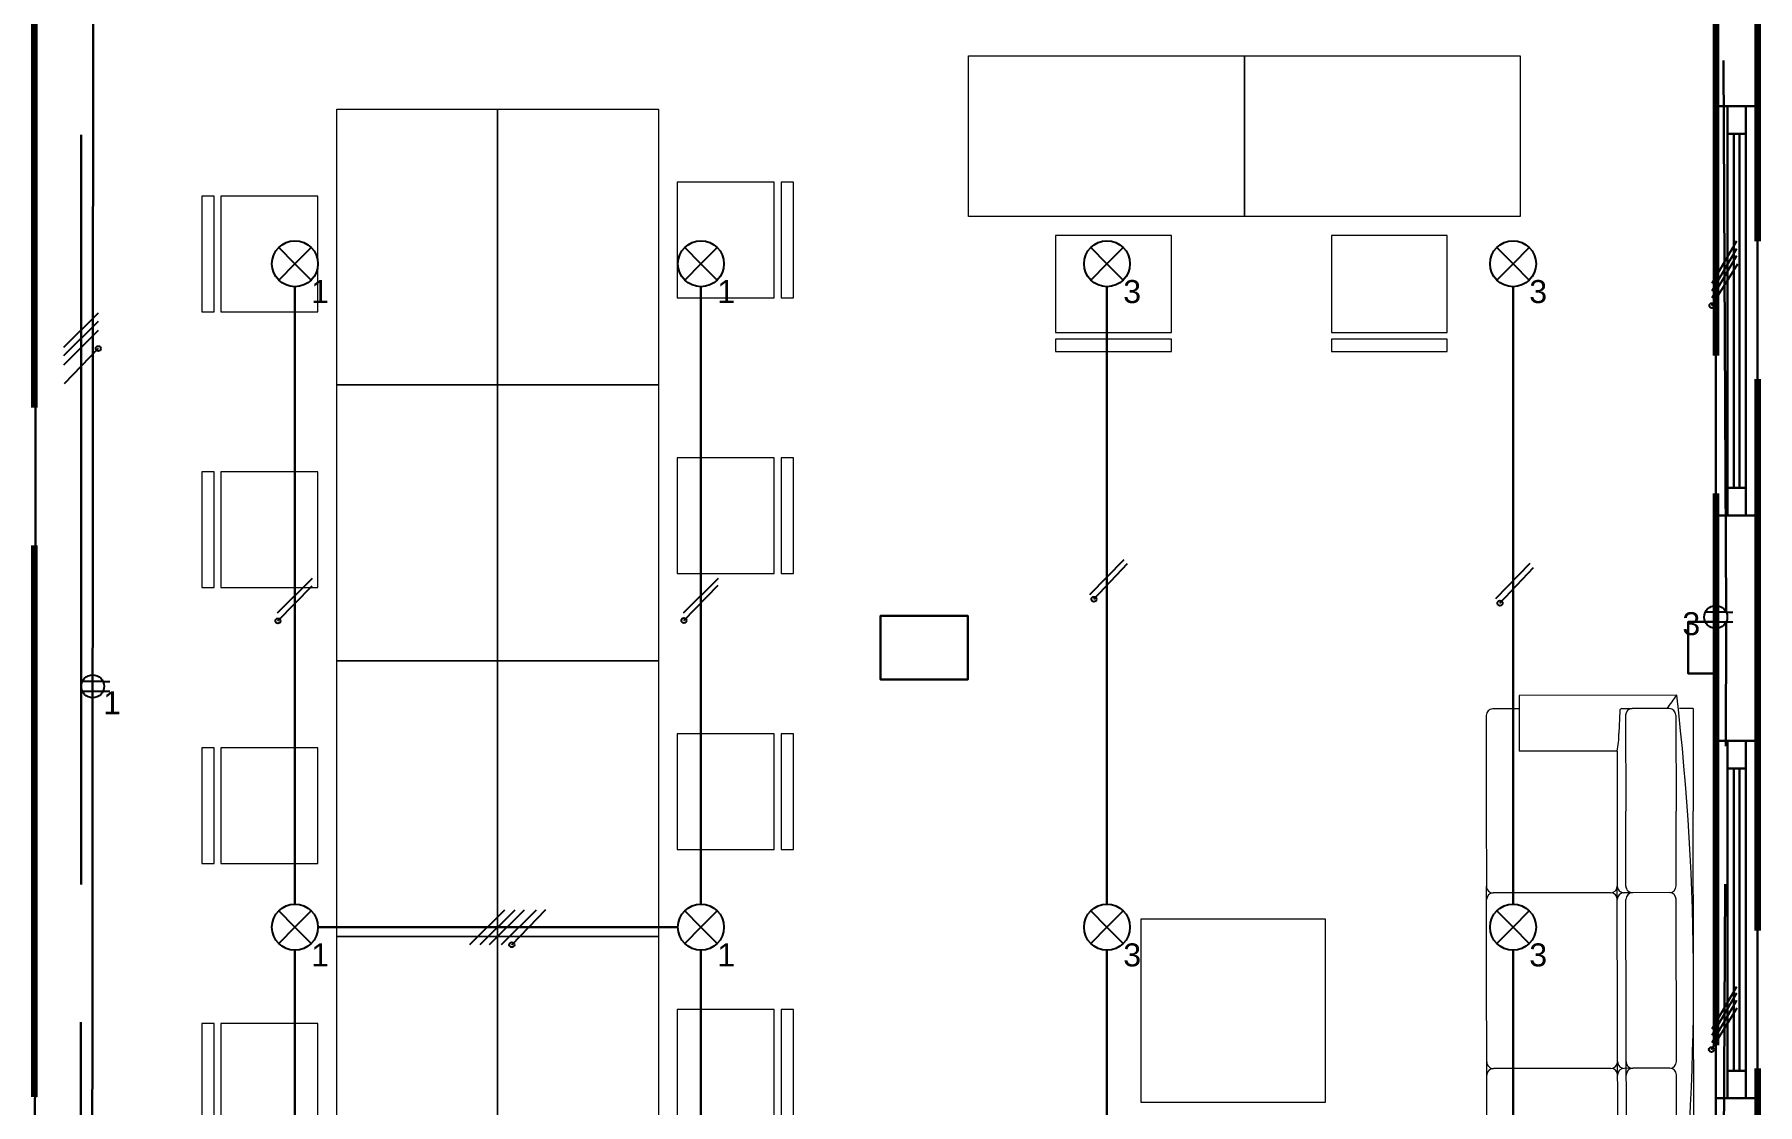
# Model space of a CAD drawing. Header units: metres. Extents: x 10.2 to 81, y 0 to 39.7.
# Drawn here: x 20 to 27.5, y 3.71 to 8.36 of the extents above; entities that cross this region are included whole.
import ezdxf

# ---------------------------------------------------------------- set-up
doc = ezdxf.new("R2010")
doc.units = ezdxf.units.M
doc.header["$LTSCALE"] = 0.2
doc.linetypes.add('ACAD_ISO02W100', pattern=[15, 12, -3])
for name, color, linetype in [('Canaletas', 4, 'Continuous'), ('EDIFICIO', 7, 'Continuous'), ('Fases', 7, 'Continuous'), ('Indicacion-Tabla', 7, 'Continuous'), ('Luminaria', 7, 'Continuous'), ('Medidas', 1, 'Continuous'), ('Tomacorrientes', 7, 'Continuous'), ('www.dwgautocad.com', 7, 'Continuous')]:
    doc.layers.add(name, color=color, linetype=linetype)
for name, color, linetype, true_color in [('DLX_APERT', 7, 'Continuous', 0x969696), ('DLX_CONT', 7, 'Continuous', 0x969696), ('DLX_ROOF', 7, 'Continuous', 0x7f7f7f)]:
    doc.layers.add(name, color=color, linetype=linetype, true_color=true_color)
for name, color, linetype, lineweight in [('L-Suelo', 7, 'ACAD_ISO02W100', 30), ('L-Techo', 7, 'Continuous', 30), ('Muebles', 9, 'Continuous', 5)]:
    doc.layers.add(name, color=color, linetype=linetype, lineweight=lineweight)
doc.layers.get('0').off()
doc.styles.get("Standard").update_dxf_attribs({"font": 'arial.ttf'})

# ---------------------------------------------------------------- blocks, each defined once
blk = doc.blocks.new('Tomacorriente')
at = {"layer": 'Tomacorrientes'}
for p, q in [((0.0453, 0.0211), (-0.0453, 0.0211)), ((0.0453, 0.0211), (0.0743, 0.0211)), ((-0.0453, -0.0211), (0.0453, -0.0211)), ((0.0453, -0.0211), (0.0743, -0.0211))]:
    blk.add_line(p, q, dxfattribs=at)
blk.add_circle((0, 0), 0.05, dxfattribs=at)
blk = doc.blocks.new('895_0_2')
mesh = blk.add_polyface()
corners = [(0.6577, -0.0125, 0.88), (-0.6577, -0.0125, -0.88), (0.6577, -0.0125, -0.88), (-0.6577, -0.0125, -0.88), (0.6577, -0.0125, 0.88), (-0.6577, -0.0125, 0.88), (0.6577, 0.0125, -0.88), (-0.6577, 0.0125, 0.88), (0.6577, 0.0125, 0.88), (-0.6577, 0.0125, 0.88), (0.6577, 0.0125, -0.88), (-0.6577, 0.0125, -0.88)]
mesh.append_faces([[corners[k] for k in face] for face in [(0, 1, 2), (3, 4, 5), (6, 7, 8), (9, 10, 11)]])
blk = doc.blocks.new('910_0_2')
mesh = blk.add_polyface()
corners = [(0.77, -0.0125, 0.88), (-0.77, -0.0125, -0.88), (0.77, -0.0125, -0.88), (-0.77, -0.0125, -0.88), (0.77, -0.0125, 0.88), (-0.77, -0.0125, 0.88), (0.77, 0.0125, -0.88), (-0.77, 0.0125, 0.88), (0.77, 0.0125, 0.88), (-0.77, 0.0125, 0.88), (0.77, 0.0125, -0.88), (-0.77, 0.0125, -0.88)]
mesh.append_faces([[corners[k] for k in face] for face in [(0, 1, 2), (3, 4, 5), (6, 7, 8), (9, 10, 11)]])
blk = doc.blocks.new('Lampara')
at = {"layer": 'Luminaria'}
for q in [(-0.0707, 0.0707), (-0.0707, -0.0707), (0.0707, 0.0707), (0.0707, -0.0707)]:
    blk.add_line((0, 0), q, dxfattribs=at)
blk.add_circle((0, 0), 0.1, dxfattribs=at)
blk = doc.blocks.new('Fase')
at = {"layer": 'Fases'}
blk.add_line((-0.0535, -0.0922), (0.0535, 0.0922), dxfattribs=at)
blk = doc.blocks.new('Neutro')
at = {"layer": 'Fases'}
h = blk.add_hatch(dxfattribs=at)
h.set_pattern_fill('ANGLE', color=256)
h.set_pattern_definition([(0, (-26.865, -1.6355), (0, 6.985), [5.08, -1.905]), (90, (-26.865, -1.6355), (-6.985, 4e-16), [5.08, -1.905])])
h.paths.add_polyline_path([(-0.0645, -0.0922, 1), (-0.0424, -0.0922, 1)])
blk.add_circle((-0.0535, -0.0922), 0.0111, dxfattribs=at)
blk.add_blockref('Fase', (0, 0), dxfattribs=at)
blk = doc.blocks.new('A$C5C5878FB')
at = {"layer": 'Muebles'}
for p, q in [((0, 1286.8, -35.3), (1200, 1286.8, -35.3)), ((0, 586.8, -35.3), (0, 1286.8, -35.3)), ((1200, 1286.8, -35.3), (1200, 586.8, -35.3)), ((1200, 586.8, -35.3), (0, 586.8, -35.3)), ((378.7, 505, -35.3), (378.7, 83.2, -35.3)), ((882.2, 505, -35.3), (378.7, 505, -35.3)), ((882.2, 83.2, -35.3), (882.2, 505, -35.3)), ((378.7, 83.2, -35.3), (882.2, 83.2, -35.3)), ((882.2, 53.5, -35.3), (378.7, 53.5, -35.3)), ((378.7, 53.5, -35.3), (378.7, 0, -35.3)), ((378.7, 0, -35.3), (882.2, 0, -35.3)), ((882.2, 0, -35.3), (882.2, 53.5, -35.3))]:
    blk.add_line(p, q, dxfattribs=at)
blk = doc.blocks.new('sl17-3pl')
at = {"layer": 'Muebles', "ltscale": 0.5}
for p, q in [((-1.1821, 0), (-1.1821, -0.0589)), ((-1.1821, 0), (-0.736, 0)), ((1.1821, 0), (-0.736, 0)), ((1.1821, 0), (1.1821, -0.0589)), ((-1.2402, -0.0709), (-1.2402, -0.7564)), ((-1.153, -0.0749), (-0.736, -0.0749)), ((-0.4102, -0.0749), (-0.736, -0.0749)), ((0.3539, -0.0749), (-0.352, -0.0749)), ((1.153, -0.0749), (0.4121, -0.0749)), ((1.2402, -0.0709), (1.2402, -0.7564)), ((-1.1821, -0.104), (-1.1821, -0.2646)), ((-0.3811, -0.104), (-0.3811, -0.2646)), ((0.383, -0.104), (0.383, -0.2646)), ((1.1821, -0.104), (1.1821, -0.2646)), ((-1.1821, -0.3095), (-1.1821, -0.2646)), ((-1.153, -0.2936), (-0.736, -0.2936)), ((-0.4102, -0.2936), (-0.736, -0.2936)), ((-0.3811, -0.2646), (-0.3811, -0.3019)), ((1.153, -0.2936), (-0.352, -0.2936)), ((0.383, -0.2646), (0.383, -0.3019)), ((1.1821, -0.3095), (1.1821, -0.2646)), ((-1.1727, -0.3192), (-1.0738, -0.3227)), ((-0.9978, -0.331), (-0.9978, -0.7564)), ((-0.9978, -0.331), (-0.736, -0.331)), ((-0.736, -0.331), (-0.4102, -0.331)), ((-0.352, -0.331), (-0.4102, -0.331)), ((-0.3811, -0.3601), (-0.3811, -0.8711)), ((-0.3811, -0.3601), (-0.3811, -0.3601)), ((0.9978, -0.331), (-0.352, -0.331)), ((0.383, -0.3601), (0.383, -0.8711)), ((0.9978, -0.331), (0.9978, -0.7564)), ((1.1727, -0.3192), (1.0738, -0.3227)), ((-1.2402, -0.7564), (-0.9978, -0.7564)), ((-1.1821, -0.7564), (-1.1821, -0.8711)), ((1.2402, -0.7564), (0.9978, -0.7564)), ((1.1821, -0.7564), (1.1821, -0.8711)), ((-1.153, -0.9002), (-0.736, -0.9002)), ((-0.736, -0.9002), (-0.4102, -0.9002)), ((-0.352, -0.9002), (-0.4102, -0.9002)), ((1.153, -0.9002), (-0.352, -0.9002))]:
    blk.add_line(p, q, dxfattribs=at)
for centre, radius, start, end in [((0, -10.8866), 10.8866, 83.45843, 96.54157), ((-1.638, -0.6846), 0.7314, 51.43275, 57.0519), ((-1.153, -0.104), 0.0291, 90, 180), ((-0.4102, -0.104), 0.0291, 0, 90), ((-0.352, -0.104), 0.0291, 90, 180), ((0.3539, -0.104), 0.0291, 0, 90), ((0.4121, -0.104), 0.0291, 90, 180), ((1.153, -0.104), 0.0291, 0, 90), ((1.638, -0.6846), 0.7314, 122.9481, 128.56725), ((-1.153, -0.2646), 0.0291, 180, 270), ((-0.4102, -0.2646), 0.0291, 270, 0), ((-0.352, -0.2646), 0.0291, 180, 270), ((0.3539, -0.2646), 0.0291, 270, 0), ((0.4121, -0.2646), 0.0291, 180, 270), ((1.153, -0.2646), 0.0291, 270, 0), ((-1.1724, -0.3095), 0.0097, 180, 267.98163), ((-1.0747, -0.6811), 0.3585, 77.61307, 89.85818), ((-0.4102, -0.3019), 0.0291, 270, 0), ((-0.4102, -0.3601), 0.0291, 0, 90), ((-0.352, -0.3019), 0.0291, 180, 270), ((-0.352, -0.3601), 0.0291, 90, 180), ((0.3539, -0.3019), 0.0291, 270, 0), ((0.3539, -0.3601), 0.0291, 0, 90), ((0.4121, -0.3019), 0.0291, 180, 270), ((0.4121, -0.3601), 0.0291, 90, 180), ((1.0747, -0.6811), 0.3585, 90.14182, 102.38693), ((1.1724, -0.3095), 0.0097, 272.01837, 0), ((-1.153, -0.8711), 0.0291, 180, 270), ((-0.4102, -0.8711), 0.0291, 270, 0), ((-0.352, -0.8711), 0.0291, 180, 270), ((0.3539, -0.8711), 0.0291, 270, 0), ((0.4121, -0.8711), 0.0291, 180, 270), ((1.153, -0.8711), 0.0291, 270, 0)]:
    blk.add_arc(centre, radius, start, end, dxfattribs=at)

msp = doc.modelspace()

# ---------------------------------------------------------------- linework, layer by layer
at = {"layer": 'DLX_APERT'}
for points in [[(27.4467, 8.0511, 0), (27.3667, 8.0511, 0)], [(27.3667, 8.0511, 0), (27.3667, 6.2711, 0)], [(27.4467, 8.0511, 0), (27.3667, 8.0511, 0)], [(27.3667, 8.0511, 0), (27.3667, 8.0511, 0)], [(27.3667, 8.0511, 0), (27.4467, 8.0511, 0)], [(27.3667, 6.2711, 0), (27.3667, 8.0511, 0)], [(27.3667, 8.0511, 0), (27.4467, 8.0511, 0)], [(27.3667, 6.2711, 0), (27.3667, 8.0511, 0)], [(27.3667, 8.0511, 0), (27.3667, 8.0511, 0)], [(27.3667, 8.0511, 0), (27.3667, 6.2711, 0)], [(27.4467, 6.2711, 0), (27.4467, 8.0511, 0)], [(27.4467, 8.0511, 0), (27.4467, 8.0511, 0)], [(27.4467, 8.0511, 0), (27.4467, 6.2711, 0)], [(27.4467, 6.2711, 0), (27.4467, 8.0511, 0)], [(27.4467, 8.0511, 0), (27.4467, 8.0511, 0)], [(27.4467, 8.0511, 0), (27.4467, 6.2711, 0)], [(27.3667, 6.3911, 0), (27.3667, 7.9311, 0)], [(27.3667, 7.9311, 0), (27.3667, 7.9311, 0)], [(27.3667, 7.9311, 0), (27.3667, 6.3911, 0)], [(27.3667, 6.3911, 0), (27.3667, 7.9311, 0)], [(27.3667, 7.9311, 0), (27.3942, 7.9311, 0)], [(27.3942, 7.9311, 0), (27.3667, 7.9311, 0)], [(27.3667, 7.9311, 0), (27.3667, 7.9311, 0)], [(27.3667, 7.9311, 0), (27.3942, 7.9311, 0)], [(27.3942, 7.9311, 0), (27.3667, 7.9311, 0)], [(27.3667, 7.9311, 0), (27.3667, 6.3911, 0)], [(27.3942, 7.9311, 0), (27.3942, 6.3911, 0)], [(27.3942, 6.3911, 0), (27.3942, 7.9311, 0)], [(27.3942, 7.9311, 0), (27.4192, 7.9311, 0)], [(27.3942, 7.9311, 0), (27.3942, 7.9311, 0)], [(27.3942, 7.9311, 0), (27.3942, 7.9311, 0)], [(27.3942, 7.9311, 0), (27.4192, 7.9311, 0)], [(27.4192, 7.9311, 0), (27.3942, 7.9311, 0)], [(27.3942, 6.3911, 0), (27.3942, 7.9311, 0)], [(27.3942, 7.9311, 0), (27.3942, 6.3911, 0)], [(27.4192, 7.9311, 0), (27.3942, 7.9311, 0)], [(27.4192, 7.9311, 0), (27.3942, 7.9311, 0)], [(27.3942, 7.9311, 0), (27.3942, 6.3911, 0)], [(27.3942, 6.3911, 0), (27.3942, 7.9311, 0)], [(27.3942, 7.9311, 0), (27.3942, 7.9311, 0)], [(27.3942, 7.9311, 0), (27.3942, 6.3911, 0)], [(27.4192, 7.9311, 0), (27.3942, 7.9311, 0)], [(27.3942, 7.9311, 0), (27.3942, 7.9311, 0)], [(27.3942, 7.9311, 0), (27.4192, 7.9311, 0)], [(27.3942, 6.3911, 0), (27.3942, 7.9311, 0)], [(27.3942, 7.9311, 0), (27.4192, 7.9311, 0)], [(27.4192, 6.3911, 0), (27.4192, 7.9311, 0)], [(27.4192, 7.9311, 0), (27.4467, 7.9311, 0)], [(27.4192, 7.9311, 0), (27.4192, 7.9311, 0)], [(27.4192, 7.9311, 0), (27.4467, 7.9311, 0)], [(27.4467, 7.9311, 0), (27.4192, 7.9311, 0)], [(27.4192, 7.9311, 0), (27.4192, 6.3911, 0)], [(27.4467, 7.9311, 0), (27.4192, 7.9311, 0)], [(27.4192, 7.9311, 0), (27.4192, 6.3911, 0)], [(27.4192, 7.9311, 0), (27.4192, 7.9311, 0)], [(27.4192, 6.3911, 0), (27.4192, 7.9311, 0)], [(27.4192, 6.3911, 0), (27.4192, 7.9311, 0)], [(27.4192, 7.9311, 0), (27.4192, 7.9311, 0)], [(27.4192, 7.9311, 0), (27.4192, 6.3911, 0)], [(27.4192, 6.3911, 0), (27.4192, 7.9311, 0)], [(27.4192, 7.9311, 0), (27.4192, 7.9311, 0)], [(27.4192, 7.9311, 0), (27.4192, 6.3911, 0)], [(27.4467, 6.3911, 0), (27.4467, 7.9311, 0)], [(27.4467, 7.9311, 0), (27.4467, 7.9311, 0)], [(27.4467, 7.9311, 0), (27.4467, 6.3911, 0)], [(27.4467, 7.9311, 0), (27.4467, 6.3911, 0)], [(27.4467, 7.9311, 0), (27.4467, 7.9311, 0)], [(27.4467, 6.3911, 0), (27.4467, 7.9311, 0)], [(27.3667, 6.3911, 0), (27.3667, 6.3911, 0)], [(27.3942, 6.3911, 0), (27.3667, 6.3911, 0)], [(27.3667, 6.3911, 0), (27.3942, 6.3911, 0)], [(27.3942, 6.3911, 0), (27.3667, 6.3911, 0)], [(27.3667, 6.3911, 0), (27.3667, 6.3911, 0)], [(27.3667, 6.3911, 0), (27.3942, 6.3911, 0)], [(27.4192, 6.3911, 0), (27.3942, 6.3911, 0)], [(27.3942, 6.3911, 0), (27.4192, 6.3911, 0)], [(27.3942, 6.3911, 0), (27.3942, 6.3911, 0)], [(27.3942, 6.3911, 0), (27.3942, 6.3911, 0)], [(27.3942, 6.3911, 0), (27.4192, 6.3911, 0)], [(27.4192, 6.3911, 0), (27.3942, 6.3911, 0)], [(27.3942, 6.3911, 0), (27.4192, 6.3911, 0)], [(27.3942, 6.3911, 0), (27.3942, 6.3911, 0)], [(27.4192, 6.3911, 0), (27.3942, 6.3911, 0)], [(27.4192, 6.3911, 0), (27.3942, 6.3911, 0)], [(27.3942, 6.3911, 0), (27.3942, 6.3911, 0)], [(27.3942, 6.3911, 0), (27.4192, 6.3911, 0)], [(27.4467, 6.3911, 0), (27.4192, 6.3911, 0)], [(27.4192, 6.3911, 0), (27.4192, 6.3911, 0)], [(27.4192, 6.3911, 0), (27.4467, 6.3911, 0)], [(27.4467, 6.3911, 0), (27.4192, 6.3911, 0)], [(27.4192, 6.3911, 0), (27.4467, 6.3911, 0)], [(27.4192, 6.3911, 0), (27.4192, 6.3911, 0)], [(27.4192, 6.3911, 0), (27.4192, 6.3911, 0)], [(27.4192, 6.3911, 0), (27.4192, 6.3911, 0)], [(27.4467, 6.3911, 0), (27.4467, 6.3911, 0)], [(27.4467, 6.3911, 0), (27.4467, 6.3911, 0)], [(27.3667, 6.2711, 0), (27.4467, 6.2711, 0)], [(27.4467, 6.2711, 0), (27.3667, 6.2711, 0)], [(27.4467, 6.2711, 0), (27.3667, 6.2711, 0)], [(27.3667, 6.2711, 0), (27.3667, 6.2711, 0)], [(27.3667, 6.2711, 0), (27.4467, 6.2711, 0)], [(27.3667, 6.2711, 0), (27.3667, 6.2711, 0)], [(27.4467, 6.2711, 0), (27.4467, 6.2711, 0)], [(27.4467, 6.2711, 0), (27.4467, 6.2711, 0)], [(27.4467, 5.2901, 0), (27.3667, 5.2901, 0)], [(27.3667, 5.2901, 0), (27.3667, 3.7348, 0)], [(27.4467, 5.2901, 0), (27.3667, 5.2901, 0)], [(27.3667, 5.2901, 0), (27.3667, 5.2901, 0)], [(27.3667, 5.2901, 0), (27.4467, 5.2901, 0)], [(27.3667, 3.7348, 0), (27.3667, 5.2901, 0)], [(27.3667, 5.2901, 0), (27.4467, 5.2901, 0)], [(27.3667, 3.7348, 0), (27.3667, 5.2901, 0)], [(27.3667, 5.2901, 0), (27.3667, 5.2901, 0)], [(27.3667, 5.2901, 0), (27.3667, 3.7348, 0)], [(27.4467, 3.7348, 0), (27.4467, 5.2901, 0)], [(27.4467, 5.2901, 0), (27.4467, 5.2901, 0)], [(27.4467, 5.2901, 0), (27.4467, 3.7348, 0)], [(27.4467, 3.7348, 0), (27.4467, 5.2901, 0)], [(27.4467, 5.2901, 0), (27.4467, 5.2901, 0)], [(27.4467, 5.2901, 0), (27.4467, 3.7348, 0)], [(27.3667, 3.8548, 0), (27.3667, 5.1701, 0)], [(27.3667, 5.1701, 0), (27.3667, 5.1701, 0)], [(27.3667, 5.1701, 0), (27.3667, 3.8548, 0)], [(27.3667, 3.8548, 0), (27.3667, 5.1701, 0)], [(27.3667, 5.1701, 0), (27.3942, 5.1701, 0)], [(27.3942, 5.1701, 0), (27.3667, 5.1701, 0)], [(27.3667, 5.1701, 0), (27.3667, 5.1701, 0)], [(27.3667, 5.1701, 0), (27.3942, 5.1701, 0)], [(27.3942, 5.1701, 0), (27.3667, 5.1701, 0)], [(27.3667, 5.1701, 0), (27.3667, 3.8548, 0)], [(27.3942, 5.1701, 0), (27.3942, 3.8548, 0)], [(27.3942, 3.8548, 0), (27.3942, 5.1701, 0)], [(27.3942, 5.1701, 0), (27.4192, 5.1701, 0)], [(27.3942, 5.1701, 0), (27.3942, 5.1701, 0)], [(27.3942, 5.1701, 0), (27.3942, 5.1701, 0)], [(27.3942, 5.1701, 0), (27.4192, 5.1701, 0)], [(27.4192, 5.1701, 0), (27.3942, 5.1701, 0)], [(27.3942, 3.8548, 0), (27.3942, 5.1701, 0)], [(27.3942, 5.1701, 0), (27.3942, 3.8548, 0)], [(27.4192, 5.1701, 0), (27.3942, 5.1701, 0)], [(27.4192, 5.1701, 0), (27.3942, 5.1701, 0)], [(27.3942, 5.1701, 0), (27.3942, 3.8548, 0)], [(27.3942, 3.8548, 0), (27.3942, 5.1701, 0)], [(27.3942, 5.1701, 0), (27.3942, 5.1701, 0)], [(27.3942, 5.1701, 0), (27.3942, 3.8548, 0)], [(27.4192, 5.1701, 0), (27.3942, 5.1701, 0)], [(27.3942, 5.1701, 0), (27.3942, 5.1701, 0)], [(27.3942, 5.1701, 0), (27.4192, 5.1701, 0)], [(27.3942, 3.8548, 0), (27.3942, 5.1701, 0)], [(27.3942, 5.1701, 0), (27.4192, 5.1701, 0)], [(27.4192, 3.8548, 0), (27.4192, 5.1701, 0)], [(27.4192, 5.1701, 0), (27.4467, 5.1701, 0)], [(27.4192, 5.1701, 0), (27.4192, 5.1701, 0)], [(27.4192, 5.1701, 0), (27.4467, 5.1701, 0)], [(27.4467, 5.1701, 0), (27.4192, 5.1701, 0)], [(27.4192, 5.1701, 0), (27.4192, 3.8548, 0)], [(27.4467, 5.1701, 0), (27.4192, 5.1701, 0)], [(27.4192, 5.1701, 0), (27.4192, 3.8548, 0)], [(27.4192, 5.1701, 0), (27.4192, 5.1701, 0)], [(27.4192, 3.8548, 0), (27.4192, 5.1701, 0)], [(27.4192, 3.8548, 0), (27.4192, 5.1701, 0)], [(27.4192, 5.1701, 0), (27.4192, 5.1701, 0)], [(27.4192, 5.1701, 0), (27.4192, 3.8548, 0)], [(27.4192, 3.8548, 0), (27.4192, 5.1701, 0)], [(27.4192, 5.1701, 0), (27.4192, 5.1701, 0)], [(27.4192, 5.1701, 0), (27.4192, 3.8548, 0)], [(27.4467, 3.8548, 0), (27.4467, 5.1701, 0)], [(27.4467, 5.1701, 0), (27.4467, 5.1701, 0)], [(27.4467, 5.1701, 0), (27.4467, 3.8548, 0)], [(27.4467, 5.1701, 0), (27.4467, 3.8548, 0)], [(27.4467, 5.1701, 0), (27.4467, 5.1701, 0)], [(27.4467, 3.8548, 0), (27.4467, 5.1701, 0)], [(27.3667, 3.8548, 0), (27.3667, 3.8548, 0)], [(27.3942, 3.8548, 0), (27.3667, 3.8548, 0)], [(27.3667, 3.8548, 0), (27.3942, 3.8548, 0)], [(27.3942, 3.8548, 0), (27.3667, 3.8548, 0)], [(27.3667, 3.8548, 0), (27.3667, 3.8548, 0)], [(27.3667, 3.8548, 0), (27.3942, 3.8548, 0)], [(27.4192, 3.8548, 0), (27.3942, 3.8548, 0)], [(27.3942, 3.8548, 0), (27.4192, 3.8548, 0)], [(27.3942, 3.8548, 0), (27.3942, 3.8548, 0)], [(27.3942, 3.8548, 0), (27.3942, 3.8548, 0)], [(27.3942, 3.8548, 0), (27.4192, 3.8548, 0)], [(27.4192, 3.8548, 0), (27.3942, 3.8548, 0)], [(27.3942, 3.8548, 0), (27.4192, 3.8548, 0)], [(27.3942, 3.8548, 0), (27.3942, 3.8548, 0)], [(27.4192, 3.8548, 0), (27.3942, 3.8548, 0)], [(27.4192, 3.8548, 0), (27.3942, 3.8548, 0)], [(27.3942, 3.8548, 0), (27.3942, 3.8548, 0)], [(27.3942, 3.8548, 0), (27.4192, 3.8548, 0)], [(27.4467, 3.8548, 0), (27.4192, 3.8548, 0)], [(27.4192, 3.8548, 0), (27.4192, 3.8548, 0)], [(27.4192, 3.8548, 0), (27.4467, 3.8548, 0)], [(27.4467, 3.8548, 0), (27.4192, 3.8548, 0)], [(27.4192, 3.8548, 0), (27.4467, 3.8548, 0)], [(27.4192, 3.8548, 0), (27.4192, 3.8548, 0)], [(27.4192, 3.8548, 0), (27.4192, 3.8548, 0)], [(27.4192, 3.8548, 0), (27.4192, 3.8548, 0)], [(27.4467, 3.8548, 0), (27.4467, 3.8548, 0)], [(27.4467, 3.8548, 0), (27.4467, 3.8548, 0)], [(27.3667, 3.7348, 0), (27.4467, 3.7348, 0)], [(27.4467, 3.7348, 0), (27.3667, 3.7348, 0)], [(27.4467, 3.7348, 0), (27.3667, 3.7348, 0)], [(27.3667, 3.7348, 0), (27.3667, 3.7348, 0)], [(27.3667, 3.7348, 0), (27.4467, 3.7348, 0)], [(27.3667, 3.7348, 0), (27.3667, 3.7348, 0)], [(27.4467, 3.7348, 0), (27.4467, 3.7348, 0)], [(27.4467, 3.7348, 0), (27.4467, 3.7348, 0)]]:
    msp.add_polyline3d(points, dxfattribs=at)
at = {"layer": 'DLX_CONT'}
for points in [[(27.4971, 0.7405, 0), (27.4971, 12.8643, 0)], [(27.4971, 0.7405, 0), (27.4971, 12.8643, 0)], [(27.3162, 5.8076, 0), (27.317, 12.6403, 0)], [(27.3162, 5.8076, 0), (27.317, 12.6403, 0)], [(20.0055, 8.7283, 0), (20, 0.7405, 0)], [(20.0055, 8.7283, 0), (20, 0.7405, 0)], [(20.2555, 8.5773, 0), (20.2501, 0.8931, 0)], [(20.2555, 8.5773, 0), (20.2501, 0.8931, 0)], [(23.6808, 5.8334, 0), (23.6808, 5.5576, 0)], [(23.6808, 5.5576, 0), (23.6808, 5.8334, 0)], [(23.6808, 5.8334, 0), (23.6808, 5.8334, 0)], [(24.0611, 5.8334, 0), (23.6808, 5.8334, 0)], [(23.6808, 5.8334, 0), (23.6808, 5.8334, 0)], [(23.6808, 5.8334, 0), (24.0611, 5.8334, 0)], [(23.6808, 5.5576, 0), (23.6808, 5.8334, 0)], [(23.6808, 5.8334, 0), (24.0611, 5.8334, 0)], [(23.6808, 5.8334, 0), (23.6808, 5.5576, 0)], [(24.0611, 5.8334, 0), (23.6808, 5.8334, 0)], [(24.0611, 5.5576, 0), (24.0611, 5.8334, 0)], [(24.0611, 5.8334, 0), (24.0611, 5.8334, 0)], [(24.0611, 5.8334, 0), (24.0611, 5.5576, 0)], [(24.0611, 5.8334, 0), (24.0611, 5.8334, 0)], [(24.0611, 5.8334, 0), (24.0611, 5.5576, 0)], [(24.0611, 5.5576, 0), (24.0611, 5.8334, 0)], [(27.195, 5.5836, 0), (27.195, 5.8076, 0)], [(27.195, 5.8076, 0), (27.3162, 5.8076, 0)], [(27.195, 5.5836, 0), (27.195, 5.8076, 0)], [(27.195, 5.8076, 0), (27.3162, 5.8076, 0)], [(23.6808, 5.5576, 0), (23.6808, 5.5576, 0)], [(23.6808, 5.5576, 0), (24.0611, 5.5576, 0)], [(24.0611, 5.5576, 0), (23.6808, 5.5576, 0)], [(23.6808, 5.5576, 0), (23.6808, 5.5576, 0)], [(24.0611, 5.5576, 0), (23.6808, 5.5576, 0)], [(23.6808, 5.5576, 0), (24.0611, 5.5576, 0)], [(24.0611, 5.5576, 0), (24.0611, 5.5576, 0)], [(24.0611, 5.5576, 0), (24.0611, 5.5576, 0)], [(27.3162, 5.5836, 0), (27.195, 5.5836, 0)], [(27.3162, 5.5836, 0), (27.195, 5.5836, 0)], [(27.3165, 0.9661, 0), (27.3162, 5.5836, 0)], [(27.3165, 0.9661, 0), (27.3162, 5.5836, 0)]]:
    msp.add_polyline3d(points, dxfattribs=at)
at = {"layer": 'DLX_ROOF'}
for points in [[(27.4971, 0.7405, 0), (27.4971, 12.8643, 0)], [(27.4971, 12.8643, 0), (27.4971, 0.7405, 0)], [(27.4971, 12.8643, 0), (27.4971, 0.7405, 0)], [(27.4971, 0.7405, 0), (27.4971, 12.8643, 0)], [(27.3162, 5.8076, 0), (27.317, 12.6403, 0)], [(27.317, 12.6403, 0), (27.3162, 5.8076, 0)], [(20.0055, 8.7283, 0), (20, 0.7405, 0)], [(20, 0.7405, 0), (20.0055, 8.7283, 0)], [(20, 0.7405, 0), (20.0055, 8.7283, 0)], [(20.0055, 8.7283, 0), (20, 0.7405, 0)], [(20.2555, 8.5773, 0), (20.2501, 0.8931, 0)], [(20.2501, 0.8931, 0), (20.2555, 8.5773, 0)], [(24.0611, 5.8334, 0), (23.6808, 5.8334, 0)], [(23.6808, 5.8334, 0), (23.6808, 5.5576, 0)], [(23.6808, 5.8334, 0), (24.0611, 5.8334, 0)], [(23.6808, 5.5576, 0), (23.6808, 5.8334, 0)], [(24.0611, 5.5576, 0), (24.0611, 5.8334, 0)], [(24.0611, 5.8334, 0), (24.0611, 5.5576, 0)], [(27.195, 5.5836, 0), (27.195, 5.8076, 0)], [(27.195, 5.8076, 0), (27.3162, 5.8076, 0)], [(27.3162, 5.8076, 0), (27.195, 5.8076, 0)], [(27.195, 5.8076, 0), (27.195, 5.5836, 0)], [(23.6808, 5.5576, 0), (24.0611, 5.5576, 0)], [(24.0611, 5.5576, 0), (23.6808, 5.5576, 0)], [(27.3162, 5.5836, 0), (27.195, 5.5836, 0)], [(27.195, 5.5836, 0), (27.3162, 5.5836, 0)], [(27.3165, 0.9661, 0), (27.3162, 5.5836, 0)], [(27.3162, 5.5836, 0), (27.3165, 0.9661, 0)]]:
    msp.add_polyline3d(points, dxfattribs=at)
at = {"layer": 'EDIFICIO', "linetype": 'ACAD_ISO02W100', "lineweight": 100}
for points in [[(27.4971, 12.8643), (27.4971, 0.7405), (26.8107, 0.7405), (26.8107, 0.8899), (27.194, 0.8899), (27.194, 0.9661), (27.3165, 0.9661), (27.317, 12.6403)], [(20, 0.7405), (20, 8.7283)]]:
    msp.add_lwpolyline(points, dxfattribs=at)
at = {"layer": 'L-Suelo'}
for p, q in [((20.2033, 5.5272), (20.2033, 8.6273)), ((20.2007, 1.6654), (20.2033, 5.5272))]:
    msp.add_line(p, q, dxfattribs=at)
for points in [[(27.3607, 5.8498), (27.3465, 8.8087), (27.3465, 9.5671)], [(27.3448, 2.2667), (27.3448, 2.2667), (27.3609, 5.8076), (27.3609, 5.8076)]]:
    msp.add_lwpolyline(points, dxfattribs=at)
at = {"layer": 'L-Techo'}
for p, q in [((21.1334, 4.5793, 2.6), (21.1334, 7.2656, 2.6)), ((22.9, 4.5793, 2.6), (22.9, 7.2656, 2.6)), ((24.6666, 4.5793, 2.6), (24.6666, 7.2656, 2.6)), ((26.4332, 7.2656, 2.6), (26.4332, 4.5793, 2.6)), ((21.2334, 4.4793, 2.6), (22.8, 4.4793, 2.6)), ((21.1334, 1.6929, 2.6), (21.1334, 4.3793, 2.6)), ((22.9, 1.6929, 2.6), (22.9, 4.3793, 2.6)), ((24.6666, 1.6929, 2.6), (24.6666, 4.3793, 2.6)), ((26.4332, 4.3793, 2.6), (26.4332, 1.6929, 2.6))]:
    msp.add_line(p, q, dxfattribs=at)
at = {"layer": 'Medidas'}
for points in [[(27.3162, 5.8076), (27.3162, 9.6076)], [(20.2533, 5.5272), (20.2555, 8.5773), (20.994, 8.5773)], [(27.3165, 2.226), (27.3162, 5.5836), (27.195, 5.5836), (27.195, 5.8076), (27.3162, 5.8076)], [(20.2507, 1.7076), (20.2533, 5.5272)]]:
    msp.add_lwpolyline(points, dxfattribs=at)
at = {"layer": 'Muebles'}
msp.add_lwpolyline([(25.6153, 3.7158), (24.8153, 3.7158), (24.8153, 4.5158), (25.6153, 4.5158)], close=True, dxfattribs=at)

# ---------------------------------------------------------------- block references
at = {"rotation": 270.1031551342452}
msp.add_blockref('sl17-3pl', (27.2186, 4.2486), dxfattribs=at)
at = {"layer": 'Canaletas', "rotation": 165.9392859238178}
msp.add_blockref('Neutro', (20.2033, 6.9201), dxfattribs=at)
at = {"layer": 'DLX_APERT', "rotation": 89.99999999999999}
for name, p in [('910_0_2', (27.4067, 7.1611, 1)), ('895_0_2', (27.4067, 4.5124, 1))]:
    msp.add_blockref(name, p, dxfattribs=at)
at = {"layer": 'DLX_CONT', "rotation": 89.99999999999999}
for name, p in [('910_0_2', (27.4067, 7.1611, 1)), ('895_0_2', (27.4067, 4.5124, 1))]:
    msp.add_blockref(name, p, dxfattribs=at)
at = {"layer": 'Fases'}
for p in [(27.3534, 7.3729, 2.6), (27.3534, 7.3405, 2.6), (27.3537, 7.3092), (27.3533, 4.1296), (27.3532, 4.0695), (27.3533, 4.1009)]:
    msp.add_blockref('Fase', p, dxfattribs=at)
for name, p, rotation in [('Neutro', (27.3549, 7.2744), 358.3213441343087), ('Fase', (20.2033, 7.0772), 344.6857185726246), ('Fase', (20.2033, 7.0409), 344.6857185726246), ('Fase', (20.2033, 7.0015), 344.6857185726246), ('Fase', (24.6666, 6.0028, 2.6), 345.8841389685933), ('Neutro', (24.683, 5.9834, 2.6), 346.8390198073124), ('Fase', (26.4332, 5.9861, 2.6), 345.8841389685933), ('Fase', (21.1334, 5.9224, 2.6), 344.6857185726246), ('Fase', (22.9, 5.9224, 2.6), 344.6857185726246), ('Neutro', (26.4496, 5.9667, 2.6), 346.8390198073124), ('Neutro', (21.1334, 5.8883, 2.6), 345.9791818827593), ('Neutro', (22.9, 5.8903, 2.6), 345.9791818827593), ('Fase', (21.9706, 4.4793, 2.6), 344.6857185726246), ('Fase', (22.0154, 4.4793, 2.6), 344.6857185726246), ('Fase', (22.0559, 4.4793, 2.6), 344.6857185726246), ('Fase', (22.1083, 4.4793, 2.6), 344.6857185726246), ('Neutro', (22.1512, 4.4793, 2.6), 345.9791818827593), ('Neutro', (27.3529, 4.0371), 358.3213441343087)]:
    msp.add_blockref(name, p, dxfattribs=dict(at, rotation=rotation))
at = {"layer": 'L-Techo'}
for p in [(21.1334, 7.3656, 2.6), (22.9, 7.3656, 2.6), (24.6666, 7.3656, 2.6), (26.4332, 7.3656, 2.6), (21.1334, 4.4793, 2.6), (22.9, 4.4793, 2.6), (24.6666, 4.4793, 2.6), (26.4332, 4.4793, 2.6)]:
    msp.add_blockref('Lampara', p, dxfattribs=at)
at = {"layer": 'Medidas'}
msp.add_blockref('Tomacorriente', (27.3154, 5.8287), dxfattribs=at)
at = {"layer": 'Medidas', "rotation": 359.9999991111316}
msp.add_blockref('Tomacorriente', (20.2533, 5.5272), dxfattribs=at)
at = {"layer": 'www.dwgautocad.com', "xscale": 0.00100000000000001, "yscale": 0.00100000000000001, "zscale": 0.00100000000000001}
for p in [(24.0645, 6.9841), (25.2645, 6.9841)]:
    msp.add_blockref('A$C5C5878FB', p, dxfattribs=at)
for p, rotation in [((20.7284, 8.0388, 0.0353), 270), ((23.302, 6.8388, 0.0353), 90), ((20.7284, 6.8388, 0.0353), 270), ((23.302, 5.6388, 0.0353), 90), ((20.7284, 5.6388, 0.0353), 270), ((23.302, 4.4388, 0.0353), 90), ((20.7284, 4.4388, 0.0353), 270), ((23.302, 3.2388, 0.0353), 90)]:
    msp.add_blockref('A$C5C5878FB', p, dxfattribs=dict(at, rotation=rotation))

# ---------------------------------------------------------------- texts
at = {"layer": 'Indicacion-Tabla', "char_height": 0.1, "attachment_point": 1}
for s, insert, width in [('1', (21.2041, 7.2949, 2.6), 0.174042), ('1', (22.9707, 7.2949, 2.6), 0.174042), ('3', (24.7373, 7.2949, 2.6), 0.174042), ('3', (26.5039, 7.2949, 2.6), 0.174042), ('3', (27.1701, 5.8498), 0.1), ('1', (20.2986, 5.506), 0.174042), ('1', (21.2041, 4.4086, 2.6), 0.174042), ('1', (22.9707, 4.4086, 2.6), 0.174042), ('3', (24.7373, 4.4086, 2.6), 0.174042), ('3', (26.5039, 4.4086, 2.6), 0.174042)]:
    msp.add_mtext(s, dxfattribs=dict(at, insert=insert, width=width))

# ---------------------------------------------------------------- meshes
at = {"layer": 'DLX_CONT'}
mesh = msp.add_polyface(dxfattribs=at)
corners = [(22.9043, 0.742, 2.8), (22.9043, 0), (22.9043, 0, 2.8), (22.9043, 0), (22.9043, 0.742, 2.8), (22.9043, 0.742), (20.0055, 8.7283, 2.8), (20, 0.7405), (20, 0.7405, 2.8), (20, 0.7405), (20.0055, 8.7283, 2.8), (20.0055, 8.7283), (23.7209, 8.7283, 2.8), (20.0055, 8.7283), (20.0055, 8.7283, 2.8), (20.0055, 8.7283), (23.7209, 8.7283, 2.8), (23.7209, 8.7283), (23.7202, 9.7284, 2.8), (23.7209, 8.7283), (23.7209, 8.7283, 2.8), (23.7209, 8.7283), (23.7202, 9.7284, 2.8), (23.7202, 9.7284), (21.0959, 9.7284), (23.0796, 9.7284, 2.3), (21.0959, 9.7284, 2.8), (23.7201, 9.7284, 2.3), (23.7202, 9.7284), (23.7202, 9.7284, 2.8), (23.7201, 9.7284, 0.8), (23.7202, 9.7284), (23.7201, 9.7284, 2.3), (21.0959, 9.7284, 2.8), (23.7201, 9.7284, 2.3), (23.7202, 9.7284, 2.8), (21.0959, 9.7284, 2.8), (23.0796, 9.7284, 2.3), (23.7201, 9.7284, 2.3), (21.0959, 9.7284), (23.0796, 9.7284, 0.8), (23.0796, 9.7284, 2.3), (23.7202, 9.7284), (23.0796, 9.7284, 0.8), (21.0959, 9.7284), (23.0796, 9.7284, 0.8), (23.7202, 9.7284), (23.7201, 9.7284, 0.8), (21.0959, 9.7284), (21.0959, 11.7003, 0.8), (21.0959, 12.2874), (21.0959, 12.2874, 2.8), (21.0959, 10.2519, 2.3), (21.0959, 9.7284, 2.8), (21.0959, 12.2874, 2.8), (21.0959, 11.7003, 2.3), (21.0959, 10.2519, 2.3), (21.0959, 10.2519, 2.3), (21.0959, 9.7284), (21.0959, 9.7284, 2.8), (21.0959, 10.2519, 0.8), (21.0959, 9.7284), (21.0959, 10.2519, 2.3), (21.0959, 12.2874), (21.0959, 11.7003, 2.3), (21.0959, 12.2874, 2.8), (21.0959, 12.2874), (21.0959, 11.7003, 0.8), (21.0959, 11.7003, 2.3), (21.0959, 11.7003, 0.8), (21.0959, 9.7284), (21.0959, 10.2519, 0.8), (20.9222, 12.2713, 2.8), (21.0959, 12.2874), (21.0959, 12.2874, 2.8), (21.0959, 12.2874), (20.9222, 12.2713, 2.8), (20.9222, 12.2713), (20.8597, 12.9332, 2.8), (20.9222, 12.2713), (20.9222, 12.2713, 2.8), (20.9222, 12.2713), (20.8597, 12.9332, 2.8), (20.8597, 12.9332), (20.8677, 13.0109, 2.8), (20.8597, 12.9332), (20.8597, 12.9332, 2.8), (20.8597, 12.9332), (20.8677, 13.0109, 2.8), (20.8677, 13.0109), (20.9048, 13.0796, 2.8), (20.8677, 13.0109), (20.8677, 13.0109, 2.8), (20.8677, 13.0109), (20.9048, 13.0796, 2.8), (20.9048, 13.0796), (20.9655, 13.1289, 2.8), (20.9048, 13.0796), (20.9048, 13.0796, 2.8), (20.9048, 13.0796), (20.9655, 13.1289, 2.8), (20.9655, 13.1289), (21.0404, 13.1511, 2.8), (20.9655, 13.1289), (20.9655, 13.1289, 2.8), (20.9655, 13.1289), (21.0404, 13.1511, 2.8), (21.0404, 13.1511), (23.884, 13.4142, 2.8), (21.0404, 13.1511), (21.0404, 13.1511, 2.8), (21.0404, 13.1511), (23.884, 13.4142, 2.8), (23.884, 13.4142), (23.9615, 13.4061, 2.8), (23.884, 13.4142), (23.884, 13.4142, 2.8), (23.884, 13.4142), (23.9615, 13.4061, 2.8), (23.9615, 13.4061), (24.0301, 13.369, 2.8), (23.9615, 13.4061), (23.9615, 13.4061, 2.8), (23.9615, 13.4061), (24.0301, 13.369, 2.8), (24.0301, 13.369), (24.0792, 13.3085, 2.8), (24.0301, 13.369), (24.0301, 13.369, 2.8), (24.0301, 13.369), (24.0792, 13.3085, 2.8), (24.0792, 13.3085), (24.1016, 13.2339, 2.8), (24.0792, 13.3085), (24.0792, 13.3085, 2.8), (24.0792, 13.3085), (24.1016, 13.2339, 2.8), (24.1016, 13.2339), (24.1648, 12.5642, 2.8), (24.1016, 13.2339), (24.1016, 13.2339, 2.8), (24.1016, 13.2339), (24.1648, 12.5642, 2.8), (24.1648, 12.5642), (27.195, 12.8546, 2.8), (24.1648, 12.5642), (24.1648, 12.5642, 2.8), (24.1648, 12.5642), (27.195, 12.8546, 2.8), (27.195, 12.8546), (27.195, 12.8643, 2.8), (27.195, 12.8546), (27.195, 12.8546, 2.8), (27.195, 12.8546), (27.195, 12.8643, 2.8), (27.195, 12.8643), (27.4971, 12.8643, 2.8), (27.195, 12.8643), (27.195, 12.8643, 2.8), (27.195, 12.8643), (27.4971, 12.8643, 2.8), (27.4971, 12.8643), (24.9697, 0, 2.8), (24.9685, 0.7361), (24.9685, 0.7361, 2.8), (24.9685, 0.7361), (24.9697, 0, 2.8), (24.9697, 0), (22.9043, 0, 2.8), (24.9697, 0), (24.9697, 0, 2.8), (24.9697, 0), (22.9043, 0, 2.8), (22.9043, 0)]
mesh.append_faces([[corners[k] for k in face] for face in [(0, 1, 2), (3, 4, 5), (6, 7, 8), (9, 10, 11), (12, 13, 14), (15, 16, 17), (18, 19, 20), (21, 22, 23), (24, 25, 26), (27, 28, 29), (30, 31, 32), (33, 34, 35), (36, 37, 38), (39, 40, 41), (42, 43, 44), (45, 46, 47), (48, 49, 50), (51, 52, 53), (54, 55, 56), (57, 58, 59), (60, 61, 62), (63, 64, 65), (66, 67, 68), (69, 70, 71), (72, 73, 74), (75, 76, 77), (78, 79, 80), (81, 82, 83), (84, 85, 86), (87, 88, 89), (90, 91, 92), (93, 94, 95), (96, 97, 98), (99, 100, 101), (102, 103, 104), (105, 106, 107), (108, 109, 110), (111, 112, 113), (114, 115, 116), (117, 118, 119), (120, 121, 122), (123, 124, 125), (126, 127, 128), (129, 130, 131), (132, 133, 134), (135, 136, 137), (138, 139, 140), (141, 142, 143), (144, 145, 146), (147, 148, 149), (150, 151, 152), (153, 154, 155), (156, 157, 158), (159, 160, 161), (162, 163, 164), (165, 166, 167), (168, 169, 170), (171, 172, 173)]])
mesh = msp.add_polyface(dxfattribs=at)
corners = [(27.3668, 8.0511, 2), (27.3164, 8.0511), (27.3668, 8.0511), (27.3164, 8.0511), (27.3668, 8.0511, 2), (27.3164, 8.0511, 2)]
mesh.append_faces([[corners[k] for k in face] for face in [(0, 1, 2), (3, 4, 5)]])
mesh = msp.add_polyface(dxfattribs=at)
corners = [(27.4971, 8.0511, 2), (27.4467, 8.0511), (27.4971, 8.0511), (27.4467, 8.0511), (27.4971, 8.0511, 2), (27.4467, 8.0511, 2)]
mesh.append_faces([[corners[k] for k in face] for face in [(0, 1, 2), (3, 4, 5)]])
mesh = msp.add_polyface(dxfattribs=at)
corners = [(27.3666, 6.2711, 2), (27.3162, 6.2711), (27.3666, 6.2711), (27.3162, 6.2711), (27.3666, 6.2711, 2), (27.3162, 6.2711, 2)]
mesh.append_faces([[corners[k] for k in face] for face in [(0, 1, 2), (3, 4, 5)]])
mesh = msp.add_polyface(dxfattribs=at)
corners = [(27.4971, 6.2711, 2), (27.4467, 6.2711), (27.4971, 6.2711), (27.4467, 6.2711), (27.4971, 6.2711, 2), (27.4467, 6.2711, 2)]
mesh.append_faces([[corners[k] for k in face] for face in [(0, 1, 2), (3, 4, 5)]])
mesh = msp.add_polyface(dxfattribs=at)
corners = [(23.6808, 5.8334, 2.8), (23.6808, 5.5576), (23.6808, 5.5576, 2.8), (23.6808, 5.5576), (23.6808, 5.8334, 2.8), (23.6808, 5.8334), (23.6808, 5.5576, 2.8), (24.0611, 5.5576), (24.0611, 5.5576, 2.8), (24.0611, 5.5576), (23.6808, 5.5576, 2.8), (23.6808, 5.5576), (24.0611, 5.5576, 2.8), (24.0611, 5.8334), (24.0611, 5.8334, 2.8), (24.0611, 5.8334), (24.0611, 5.5576, 2.8), (24.0611, 5.5576), (24.0611, 5.8334, 2.8), (23.6808, 5.8334), (23.6808, 5.8334, 2.8), (23.6808, 5.8334), (24.0611, 5.8334, 2.8), (24.0611, 5.8334)]
mesh.append_faces([[corners[k] for k in face] for face in [(0, 1, 2), (3, 4, 5), (6, 7, 8), (9, 10, 11), (12, 13, 14), (15, 16, 17), (18, 19, 20), (21, 22, 23)]])
mesh = msp.add_polyface(dxfattribs=at)
corners = [(27.3162, 5.8076, 2.8), (27.195, 5.8076), (27.195, 5.8076, 2.8), (27.195, 5.8076), (27.3162, 5.8076, 2.8), (27.3162, 5.8076)]
mesh.append_faces([[corners[k] for k in face] for face in [(0, 1, 2), (3, 4, 5)]])
mesh = msp.add_polyface(dxfattribs=at)
corners = [(27.195, 5.8076, 2.8), (27.195, 5.5836), (27.195, 5.5836, 2.8), (27.195, 5.5836), (27.195, 5.8076, 2.8), (27.195, 5.8076), (27.3162, 5.5836, 2.8), (27.195, 5.5836), (27.3162, 5.5836), (27.195, 5.5836), (27.3162, 5.5836, 2.8), (27.195, 5.5836, 2.8)]
mesh.append_faces([[corners[k] for k in face] for face in [(0, 1, 2), (3, 4, 5), (6, 7, 8), (9, 10, 11)]])
mesh = msp.add_polyface(dxfattribs=at)
corners = [(27.3162, 5.2901), (27.3666, 5.2901, 2), (27.3162, 5.2901, 2), (27.3666, 5.2901, 2), (27.3162, 5.2901), (27.3666, 5.2901)]
mesh.append_faces([[corners[k] for k in face] for face in [(0, 1, 2), (3, 4, 5)]])
mesh = msp.add_polyface(dxfattribs=at)
corners = [(27.4467, 5.2901), (27.4971, 5.2901, 2), (27.4467, 5.2901, 2), (27.4971, 5.2901, 2), (27.4467, 5.2901), (27.4971, 5.2901)]
mesh.append_faces([[corners[k] for k in face] for face in [(0, 1, 2), (3, 4, 5)]])
mesh = msp.add_polyface(dxfattribs=at)
corners = [(27.3163, 3.7348), (27.3667, 3.7348, 2), (27.3163, 3.7348, 2), (27.3667, 3.7348, 2), (27.3163, 3.7348), (27.3667, 3.7348)]
mesh.append_faces([[corners[k] for k in face] for face in [(0, 1, 2), (3, 4, 5)]])
mesh = msp.add_polyface(dxfattribs=at)
corners = [(27.4971, 3.7348), (27.4467, 3.7348, 2), (27.4971, 3.7348, 2), (27.4467, 3.7348, 2), (27.4971, 3.7348), (27.4467, 3.7348)]
mesh.append_faces([[corners[k] for k in face] for face in [(0, 1, 2), (3, 4, 5)]])

doc.saveas('drawing.dxf')
